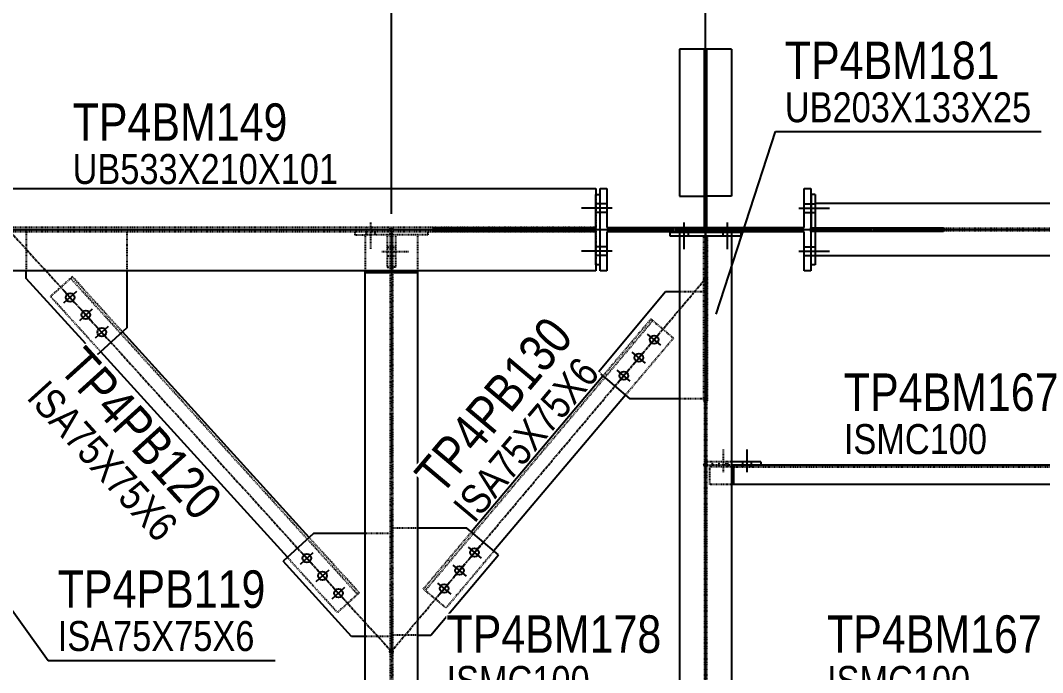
# Model space of a CAD drawing. Header units: millimetres. Extents: x 2102 to 21371, y 12217 to 26594.
# Drawn here: x 15387 to 17990, y 23192 to 24854 of the extents above; entities that cross this region are included whole.
import ezdxf

# ---------------------------------------------------------------- set-up
doc = ezdxf.new("R2010")
doc.units = ezdxf.units.MM
for name, pattern in [('CENTER', [12.7, 7.9375, -1.5875, 1.5875, -1.5875]), ('DXK_LINE_DOT2', [3.9198, 1.9599, -1.9599]), ('DXK_LINE_DOT5', [7.8785, 2.979, -0.9799, 0.9799, -0.9799, 0.9799, -0.9799])]:
    doc.linetypes.add(name, pattern=pattern)
for name, color, linetype in [('1', 7, 'Continuous'), ('2', 7, 'Continuous'), ('4', 7, 'Continuous'), ('6', 7, 'Continuous'), ('8', 7, 'Continuous')]:
    doc.layers.add(name, color=color, linetype=linetype)
doc.styles.add('Arial', font='arial.ttf', dxfattribs={"height": 0.2})
doc.styles.add('Arial Narrow', font='ARIALN.TTF', dxfattribs={"height": 0.2})

# ---------------------------------------------------------------- blocks, each defined once
blk = doc.blocks.new('GridLine-116860372-116903 - 114867')
at = {"layer": '2', "color": 7, "linetype": 'DXK_LINE_DOT5'}
blk.add_line((20200.6, 12454.5), (20200.6, 27661.7), dxfattribs=at)
blk = doc.blocks.new('GridLine-116860372-116908 - 114867')
at = {"layer": '2', "color": 7, "linetype": 'DXK_LINE_DOT5'}
blk.add_line((2535.4, 25070.8), (24512.1, 25070.8), dxfattribs=at)
blk = doc.blocks.new('Part-116860372-114885 - 114867')
at = {"layer": '4', "linetype": 'Continuous'}
blk.add_hatch(color=4, dxfattribs=at).paths.add_polyline_path([(20200.6, 25065.8, -1), (20200.6, 25075.8, -1)])
at = {"layer": '2', "color": 2, "linetype": 'Continuous'}
for p, q in [((19865.1, 24939.6), (19865.1, 25202.1)), ((19865.1, 25202.1), (19886.9, 25202.1)), ((19886.9, 25202.1), (19886.9, 25077.6)), ((20514.3, 25202.1), (20536, 25202.1)), ((20514.3, 25077.6), (20514.3, 25202.1)), ((20536, 25202.1), (20536, 24939.6)), ((19886.9, 25077.6), (20514.3, 25077.6)), ((20514.3, 25064.1), (19886.9, 25064.1)), ((19886.9, 25064.1), (19886.9, 24939.6)), ((20514.3, 24939.6), (20514.3, 25064.1)), ((19886.9, 24939.6), (19865.1, 24939.6)), ((20536, 24939.6), (20514.3, 24939.6))]:
    blk.add_line(p, q, dxfattribs=at)
at = {"layer": '4', "color": 4, "linetype": 'CENTER'}
blk.add_line((20200.6, 25070.8), (20200.6, 25070.8), dxfattribs=at)
at = {"layer": '4', "color": 4, "linetype": 'Continuous'}
blk.add_circle((20200.6, 25070.8), 5, dxfattribs=at)
blk = doc.blocks.new('Bolt-116860372-116052 - 114867')
at = {"layer": '2', "color": 1, "linetype": 'Continuous'}
for p, q in [((19863.9, 25153.3), (19851.4, 25153.3)), ((19863.9, 25153.3), (19851.4, 25153.3)), ((19863.9, 25153.3), (19851.4, 25153.3)), ((19863.9, 25153.3), (19851.4, 25153.3)), ((19863.9, 25153.3), (19851.4, 25153.3)), ((19863.9, 25153.3), (19851.4, 25153.3)), ((19863.9, 25153.3), (19851.4, 25153.3)), ((19863.9, 25153.3), (19851.4, 25153.3)), ((19863.9, 25153.3), (19851.4, 25153.3)), ((19863.9, 25153.3), (19851.4, 25153.3)), ((19863.9, 25153.3), (19851.4, 25153.3)), ((19886.9, 25153.3), (19865.1, 25153.3)), ((19886.9, 25153.3), (19865.1, 25153.3)), ((19886.9, 25153.3), (19865.1, 25153.3)), ((19886.9, 25153.3), (19865.1, 25153.3)), ((19886.9, 25153.3), (19865.1, 25153.3)), ((19886.9, 25153.3), (19865.1, 25153.3)), ((19886.9, 25153.3), (19865.1, 25153.3)), ((19886.9, 25153.3), (19865.1, 25153.3)), ((19886.9, 25153.3), (19865.1, 25153.3)), ((19886.9, 25153.3), (19865.1, 25153.3)), ((19886.9, 25153.3), (19865.1, 25153.3)), ((19903.1, 25139.6), (19805.6, 25139.6)), ((19903.1, 25139.6), (19805.6, 25139.6)), ((19903.1, 25139.6), (19805.6, 25139.6)), ((19903.1, 25139.6), (19805.6, 25139.6)), ((19903.1, 25139.6), (19805.6, 25139.6)), ((19903.1, 25139.6), (19805.6, 25139.6)), ((19903.1, 25139.6), (19805.6, 25139.6)), ((19903.1, 25139.6), (19805.6, 25139.6)), ((19903.1, 25139.6), (19805.6, 25139.6)), ((19903.1, 25139.6), (19805.6, 25139.6)), ((19903.1, 25139.6), (19805.6, 25139.6)), ((19863.9, 25125.8), (19851.4, 25125.8)), ((19863.9, 25125.8), (19851.4, 25125.8)), ((19863.9, 25125.8), (19851.4, 25125.8)), ((19863.9, 25125.8), (19851.4, 25125.8)), ((19863.9, 25125.8), (19851.4, 25125.8)), ((19863.9, 25125.8), (19851.4, 25125.8)), ((19863.9, 25125.8), (19851.4, 25125.8)), ((19863.9, 25125.8), (19851.4, 25125.8)), ((19863.9, 25125.8), (19851.4, 25125.8)), ((19863.9, 25125.8), (19851.4, 25125.8)), ((19863.9, 25125.8), (19851.4, 25125.8)), ((19886.9, 25125.8), (19865.1, 25125.8)), ((19886.9, 25125.8), (19865.1, 25125.8)), ((19886.9, 25125.8), (19865.1, 25125.8)), ((19886.9, 25125.8), (19865.1, 25125.8)), ((19886.9, 25125.8), (19865.1, 25125.8)), ((19886.9, 25125.8), (19865.1, 25125.8)), ((19886.9, 25125.8), (19865.1, 25125.8)), ((19886.9, 25125.8), (19865.1, 25125.8)), ((19886.9, 25125.8), (19865.1, 25125.8)), ((19886.9, 25125.8), (19865.1, 25125.8)), ((19886.9, 25125.8), (19865.1, 25125.8)), ((19903.1, 25002.1), (19805.6, 25002.1)), ((19903.1, 25002.1), (19805.6, 25002.1)), ((19903.1, 25002.1), (19805.6, 25002.1)), ((19903.1, 25002.1), (19805.6, 25002.1)), ((19903.1, 25002.1), (19805.6, 25002.1)), ((19903.1, 25002.1), (19805.6, 25002.1)), ((19903.1, 25002.1), (19805.6, 25002.1)), ((19903.1, 25002.1), (19805.6, 25002.1)), ((19903.1, 25002.1), (19805.6, 25002.1)), ((19903.1, 25002.1), (19805.6, 25002.1)), ((19903.1, 25002.1), (19805.6, 25002.1)), ((19863.9, 25015.8), (19851.4, 25015.8)), ((19863.9, 25015.8), (19851.4, 25015.8)), ((19863.9, 25015.8), (19851.4, 25015.8)), ((19863.9, 25015.8), (19851.4, 25015.8)), ((19863.9, 25015.8), (19851.4, 25015.8)), ((19863.9, 25015.8), (19851.4, 25015.8)), ((19863.9, 25015.8), (19851.4, 25015.8)), ((19863.9, 25015.8), (19851.4, 25015.8)), ((19863.9, 25015.8), (19851.4, 25015.8)), ((19863.9, 25015.8), (19851.4, 25015.8)), ((19863.9, 25015.8), (19851.4, 25015.8)), ((19863.9, 24988.3), (19851.4, 24988.3)), ((19863.9, 24988.3), (19851.4, 24988.3)), ((19863.9, 24988.3), (19851.4, 24988.3)), ((19863.9, 24988.3), (19851.4, 24988.3)), ((19863.9, 24988.3), (19851.4, 24988.3)), ((19863.9, 24988.3), (19851.4, 24988.3)), ((19863.9, 24988.3), (19851.4, 24988.3)), ((19863.9, 24988.3), (19851.4, 24988.3)), ((19863.9, 24988.3), (19851.4, 24988.3)), ((19863.9, 24988.3), (19851.4, 24988.3)), ((19863.9, 24988.3), (19851.4, 24988.3)), ((19886.9, 25015.8), (19865.1, 25015.8)), ((19886.9, 25015.8), (19865.1, 25015.8)), ((19886.9, 25015.8), (19865.1, 25015.8)), ((19886.9, 25015.8), (19865.1, 25015.8)), ((19886.9, 25015.8), (19865.1, 25015.8)), ((19886.9, 25015.8), (19865.1, 25015.8)), ((19886.9, 25015.8), (19865.1, 25015.8)), ((19886.9, 25015.8), (19865.1, 25015.8)), ((19886.9, 25015.8), (19865.1, 25015.8)), ((19886.9, 25015.8), (19865.1, 25015.8)), ((19886.9, 25015.8), (19865.1, 25015.8)), ((19886.9, 24988.3), (19865.1, 24988.3)), ((19886.9, 24988.3), (19865.1, 24988.3)), ((19886.9, 24988.3), (19865.1, 24988.3)), ((19886.9, 24988.3), (19865.1, 24988.3)), ((19886.9, 24988.3), (19865.1, 24988.3)), ((19886.9, 24988.3), (19865.1, 24988.3)), ((19886.9, 24988.3), (19865.1, 24988.3)), ((19886.9, 24988.3), (19865.1, 24988.3)), ((19886.9, 24988.3), (19865.1, 24988.3)), ((19886.9, 24988.3), (19865.1, 24988.3)), ((19886.9, 24988.3), (19865.1, 24988.3))]:
    blk.add_line(p, q, dxfattribs=at)
blk = doc.blocks.new('Part-116860372-114888 - 114867')
at = {"layer": '4', "linetype": 'Continuous'}
blk.add_hatch(color=4, dxfattribs=at).paths.add_polyline_path([(20200.6, 25065.8, -1), (20200.6, 25075.8, -1)])
at = {"layer": '1', "color": 6, "linetype": 'DXK_LINE_DOT2'}
for p, q in [((19851.4, 25183.3), (19851.4, 24958.3)), ((19851.4, 25077.6), (9958.1, 25077.6)), ((19851.4, 25064.1), (9958.1, 25064.1))]:
    blk.add_line(p, q, dxfattribs=at)
at = {"layer": '2', "color": 2, "linetype": 'Continuous'}
for p, q in [((12813.1, 25202.1), (19851.4, 25202.1)), ((19851.4, 25202.1), (19851.4, 25183.3)), ((19851.4, 24958.3), (19851.4, 24939.6)), ((19851.4, 24939.6), (12813.1, 24939.6))]:
    blk.add_line(p, q, dxfattribs=at)
at = {"layer": '4', "color": 4, "linetype": 'CENTER'}
blk.add_line((9575.6, 25070.8), (20200.6, 25070.8), dxfattribs=at)
at = {"layer": '4', "color": 4, "linetype": 'Continuous'}
blk.add_circle((20200.6, 25070.8), 5, dxfattribs=at)
blk = doc.blocks.new('Part-116860372-114889 - 114867')
at = {"layer": '4', "linetype": 'Continuous'}
blk.add_hatch(color=4, dxfattribs=at).paths.add_polyline_path([(20200.6, 25065.8, -1), (20200.6, 25075.8, -1)])
at = {"layer": '1', "color": 6, "linetype": 'DXK_LINE_DOT2'}
for p, q in [((20549.8, 25077.1), (20549.8, 25064.6)), ((23601.4, 25074.4), (20549.8, 25074.4)), ((23601.4, 25067.3), (20549.8, 25067.3))]:
    blk.add_line(p, q, dxfattribs=at)
at = {"layer": '2', "color": 2, "linetype": 'Continuous'}
for p, q in [((20549.8, 25154.1), (20549.8, 25077.1)), ((23601.4, 25154.1), (20549.8, 25154.1)), ((20549.8, 25064.6), (20549.8, 24987.6)), ((23601.4, 24987.6), (20549.8, 24987.6))]:
    blk.add_line(p, q, dxfattribs=at)
at = {"layer": '4', "color": 4, "linetype": 'CENTER'}
blk.add_line((20200.6, 25070.8), (23950.6, 25070.8), dxfattribs=at)
at = {"layer": '4', "color": 4, "linetype": 'Continuous'}
blk.add_circle((20200.6, 25070.8), 5, dxfattribs=at)
blk = doc.blocks.new('Part-116860372-114974 - 114867')
at = {"layer": '4', "linetype": 'Continuous'}
for points in [[(19200.6, 25065.8, -1), (19200.6, 25075.8, -1)], [(19200.6, 21315.8, -1), (19200.6, 21325.8, -1)]]:
    blk.add_hatch(color=4, dxfattribs=at).paths.add_polyline_path(points)
at = {"layer": '1', "color": 6, "linetype": 'DXK_LINE_DOT2'}
for p, q in [((19283.8, 25054.1), (19117.3, 25054.1)), ((19117.3, 25054.1), (19117.3, 24939.6)), ((19197, 25054.1), (19197, 24939.6)), ((19204.1, 25054.1), (19204.1, 23580.8)), ((19283.8, 25054.1), (19283.8, 24939.6)), ((19197, 24933.3), (19197, 21410.3)), ((19204.1, 21410.3), (19204.1, 23580.8)), ((19197, 21404.1), (19197, 21334.4)), ((19204.1, 21334.4), (19204.1, 21404.1)), ((19197, 21334.4), (19204.1, 21334.4))]:
    blk.add_line(p, q, dxfattribs=at)
at = {"layer": '2', "color": 2, "linetype": 'Continuous'}
for p, q in [((19117.3, 21410.3), (19117.3, 24939.6)), ((19283.8, 24933.3), (19117.3, 24933.3)), ((19197, 24939.6), (19197, 24933.3)), ((19204.1, 24939.6), (19204.1, 24933.3)), ((19283.8, 24939.6), (19283.8, 21410.3)), ((19283.8, 21410.3), (19117.3, 21410.3)), ((19197, 21410.3), (19197, 21404.1)), ((19204.1, 21404.1), (19204.1, 21410.3))]:
    blk.add_line(p, q, dxfattribs=at)
at = {"layer": '4', "color": 4, "linetype": 'CENTER'}
blk.add_line((19200.6, 25070.8), (19200.6, 21320.8), dxfattribs=at)
at = {"layer": '4', "color": 4, "linetype": 'Continuous'}
for centre in [(19200.6, 25070.8), (19200.6, 21320.8)]:
    blk.add_circle(centre, 5, dxfattribs=at)
blk = doc.blocks.new('Part-116860372-114975 - 114867')
at = {"layer": '4', "linetype": 'Continuous'}
for points in [[(20200.6, 25065.8, -1), (20200.6, 25075.8, -1)], [(20200.6, 21315.8, -1), (20200.6, 21325.8, -1)]]:
    blk.add_hatch(color=4, dxfattribs=at).paths.add_polyline_path(points)
at = {"layer": '1', "color": 6, "linetype": 'DXK_LINE_DOT2'}
for p, q in [((20197, 25050.3), (20197, 21670)), ((20204.1, 25050.3), (20204.1, 21670))]:
    blk.add_line(p, q, dxfattribs=at)
at = {"layer": '2', "color": 2, "linetype": 'Continuous'}
for p, q in [((20283.8, 25050.3), (20117.3, 25050.3)), ((20117.3, 25050.3), (20117.3, 21670)), ((20283.8, 25050.3), (20283.8, 21670)), ((20283.8, 21670), (20117.3, 21670))]:
    blk.add_line(p, q, dxfattribs=at)
at = {"layer": '4', "color": 4, "linetype": 'CENTER'}
blk.add_line((20200.6, 25070.8), (20200.6, 21320.8), dxfattribs=at)
at = {"layer": '4', "color": 4, "linetype": 'Continuous'}
for centre in [(20200.6, 25070.8), (20200.6, 21320.8)]:
    blk.add_circle(centre, 5, dxfattribs=at)
blk = doc.blocks.new('Part-116860372-115452 - 114867')
at = {"layer": '1', "color": 6, "linetype": 'DXK_LINE_DOT2'}
for p, q in [((19204.1, 25054.1), (19204.1, 25064.1)), ((19214.1, 25054.1), (19214.1, 24951.6)), ((19316.6, 25054.1), (19283.8, 25054.1)), ((19316.6, 25064.1), (19316.6, 25054.1)), ((19214.1, 24951.6), (19204.1, 24951.6))]:
    blk.add_line(p, q, dxfattribs=at)
blk = doc.blocks.new('Part-116860372-115865 - 114867')
at = {"layer": '1', "color": 6, "linetype": 'DXK_LINE_DOT2'}
blk.add_line((20283.8, 25050.3), (20117.3, 25050.3), dxfattribs=at)
at = {"layer": '2', "color": 2, "linetype": 'Continuous'}
for p, q in [((20088.1, 25050.3), (20088.1, 25062.8)), ((20088.1, 25062.8), (20313.1, 25062.8)), ((20313.1, 25062.8), (20313.1, 25050.3)), ((20117.3, 25050.3), (20088.1, 25050.3)), ((20313.1, 25050.3), (20283.8, 25050.3))]:
    blk.add_line(p, q, dxfattribs=at)
blk = doc.blocks.new('Bolt-116860372-115454 - 114867')
at = {"layer": '1', "color": 1, "linetype": 'DXK_LINE_DOT2'}
for p, q in [((19170.8, 25001.6), (19255.8, 25001.6)), ((19187, 25015.3), (19197, 25015.3)), ((19197, 25015.3), (19204.1, 25015.3)), ((19204.1, 25015.3), (19214.1, 25015.3)), ((19187, 24987.8), (19197, 24987.8)), ((19197, 24987.8), (19204.1, 24987.8)), ((19204.1, 24987.8), (19214.1, 24987.8))]:
    blk.add_line(p, q, dxfattribs=at)
blk = doc.blocks.new('Part-116860372-115086 - 114867')
at = {"layer": '4', "linetype": 'Continuous'}
for points in [[(20200.6, 24909.6, -1), (20200.6, 24919.6, -1)], [(19200.6, 23722.1, -1), (19200.6, 23732.1, -1)]]:
    blk.add_hatch(color=4, dxfattribs=at).paths.add_polyline_path(points)
at = {"layer": '1', "color": 6, "linetype": 'DXK_LINE_DOT2'}
for p, q in [((20032.6, 24781.1), (19308.3, 23921)), ((20026.9, 24785.9), (19873.9, 24604.3)), ((20026.9, 24785.9), (20098.6, 24725.5)), ((20098.6, 24725.5), (19945.6, 24543.9)), ((19302.6, 23925.8), (19455.6, 24107.5)), ((19527.3, 24047.1), (19374.3, 23865.4)), ((19374.3, 23865.4), (19302.6, 23925.8))]:
    blk.add_line(p, q, dxfattribs=at)
at = {"layer": '2', "color": 2, "linetype": 'Continuous'}
for p, q in [((19873.9, 24604.3), (19455.6, 24107.5)), ((19945.6, 24543.9), (19527.3, 24047.1))]:
    blk.add_line(p, q, dxfattribs=at)
at = {"layer": '4', "color": 4, "linetype": 'CENTER'}
blk.add_line((19200.6, 23727.1), (20200.6, 24914.6), dxfattribs=at)
at = {"layer": '4', "color": 4, "linetype": 'Continuous'}
for centre in [(20200.6, 24914.6), (19200.6, 23727.1)]:
    blk.add_circle(centre, 5, dxfattribs=at)
blk = doc.blocks.new('Part-116860372-115088 - 114867')
at = {"layer": '4', "linetype": 'Continuous'}
for points in [[(17981.8, 25065.8, -1), (17981.8, 25075.8, -1)], [(19200.6, 23722.1, -1), (19200.6, 23732.1, -1)]]:
    blk.add_hatch(color=4, dxfattribs=at).paths.add_polyline_path(points)
at = {"layer": '1', "color": 6, "linetype": 'DXK_LINE_DOT2'}
for p, q in [((18185.4, 24920.8), (18115.9, 24857.9)), ((19093, 23908.9), (18179.8, 24915.8)), ((18344.9, 24744.9), (18185.4, 24920.8)), ((18275.5, 24681.9), (18115.9, 24857.9)), ((19098.6, 23914), (18939, 24089.9)), ((19029.1, 23851), (18869.6, 24026.9)), ((19098.6, 23914), (19029.1, 23851))]:
    blk.add_line(p, q, dxfattribs=at)
at = {"layer": '2', "color": 2, "linetype": 'Continuous'}
for p, q in [((18939, 24089.9), (18344.9, 24744.9)), ((18869.6, 24026.9), (18275.5, 24681.9))]:
    blk.add_line(p, q, dxfattribs=at)
at = {"layer": '4', "color": 4, "linetype": 'CENTER'}
blk.add_line((17981.8, 25070.8), (19200.6, 23727.1), dxfattribs=at)
at = {"layer": '4', "color": 4, "linetype": 'Continuous'}
for centre in [(17981.8, 25070.8), (19200.6, 23727.1)]:
    blk.add_circle(centre, 5, dxfattribs=at)
blk = doc.blocks.new('Bolt-116860372-116058 - 114867')
at = {"layer": '2', "color": 1, "linetype": 'Continuous'}
for p, q in [((20514.3, 25153.3), (20536, 25153.3)), ((20514.3, 25153.3), (20536, 25153.3)), ((20537.3, 25153.3), (20549.8, 25153.3)), ((20537.3, 25153.3), (20549.8, 25153.3)), ((20498, 25139.6), (20595.5, 25139.6)), ((20498, 25139.6), (20595.5, 25139.6)), ((20514.3, 25125.8), (20536, 25125.8)), ((20514.3, 25125.8), (20536, 25125.8)), ((20537.3, 25125.8), (20549.8, 25125.8)), ((20537.3, 25125.8), (20549.8, 25125.8)), ((20498, 25002.1), (20595.5, 25002.1)), ((20498, 25002.1), (20595.5, 25002.1)), ((20514.3, 25015.8), (20536, 25015.8)), ((20514.3, 25015.8), (20536, 25015.8)), ((20514.3, 24988.3), (20536, 24988.3)), ((20514.3, 24988.3), (20536, 24988.3)), ((20537.3, 25015.8), (20549.8, 25015.8)), ((20537.3, 25015.8), (20549.8, 25015.8)), ((20537.3, 24988.3), (20549.8, 24988.3)), ((20537.3, 24988.3), (20549.8, 24988.3))]:
    blk.add_line(p, q, dxfattribs=at)
blk = doc.blocks.new('Bolt-116860372-115460 - 114867')
at = {"layer": '1', "color": 1, "linetype": 'DXK_LINE_DOT2'}
for p, q in [((19134.5, 25093.8), (19134.5, 25008.8)), ((19120.8, 25077.6), (19120.8, 25064.1)), ((19120.8, 25064.1), (19120.8, 25054.1)), ((19148.3, 25077.6), (19148.3, 25064.1)), ((19148.3, 25064.1), (19148.3, 25054.1))]:
    blk.add_line(p, q, dxfattribs=at)
blk = doc.blocks.new('Part-116860372-116051 - 114867')
at = {"layer": '2', "color": 2, "linetype": 'Continuous'}
for p, q in [((19851.4, 24958.3), (19851.4, 25183.3)), ((19851.4, 25183.3), (19863.9, 25183.3)), ((19863.9, 25183.3), (19863.9, 24958.3)), ((19863.9, 24958.3), (19851.4, 24958.3))]:
    blk.add_line(p, q, dxfattribs=at)
blk = doc.blocks.new('Part-116860372-115453 - 114867')
at = {"layer": '1', "color": 6, "linetype": 'DXK_LINE_DOT2'}
for p, q in [((19084.5, 25064.1), (19084.5, 25054.1)), ((19084.5, 25054.1), (19117.3, 25054.1)), ((19187, 25054.1), (19187, 24951.6)), ((19197, 25054.1), (19197, 25064.1)), ((19187, 24951.6), (19197, 24951.6))]:
    blk.add_line(p, q, dxfattribs=at)
blk = doc.blocks.new('Part-116860372-149992 - 114867')
at = {"layer": '1', "color": 6, "linetype": 'DXK_LINE_DOT2'}
for p, q in [((20283.8, 24330.8), (20204.1, 24330.8)), ((20222.9, 24320.8), (20222.9, 24330.8)), ((20266.6, 24320.8), (20266.6, 24330.8))]:
    blk.add_line(p, q, dxfattribs=at)
at = {"layer": '2', "color": 2, "linetype": 'Continuous'}
for p, q in [((20376.6, 24330.8), (20283.8, 24330.8)), ((20290.1, 24320.8), (20283.8, 24320.8)), ((20376.6, 24330.8), (20376.6, 24320.8))]:
    blk.add_line(p, q, dxfattribs=at)
blk = doc.blocks.new('Bolt-116860372-115866 - 114867')
at = {"layer": '2', "color": 1, "linetype": 'Continuous'}
for p, q in [((20131.8, 25093.8), (20131.8, 25008.8)), ((20131.8, 25093.8), (20131.8, 25008.8)), ((20131.8, 25093.8), (20131.8, 25008.8)), ((20131.8, 25093.8), (20131.8, 25008.8)), ((20131.8, 25093.8), (20131.8, 25008.8)), ((20131.8, 25093.8), (20131.8, 25008.8)), ((20269.3, 25093.8), (20269.3, 25008.8)), ((20269.3, 25093.8), (20269.3, 25008.8)), ((20269.3, 25093.8), (20269.3, 25008.8)), ((20269.3, 25093.8), (20269.3, 25008.8)), ((20269.3, 25093.8), (20269.3, 25008.8)), ((20269.3, 25093.8), (20269.3, 25008.8)), ((20118.1, 25077.6), (20118.1, 25064.1)), ((20118.1, 25077.6), (20118.1, 25064.1)), ((20118.1, 25077.6), (20118.1, 25064.1)), ((20118.1, 25077.6), (20118.1, 25064.1)), ((20118.1, 25077.6), (20118.1, 25064.1)), ((20118.1, 25077.6), (20118.1, 25064.1)), ((20118.1, 25062.8), (20118.1, 25050.3)), ((20118.1, 25062.8), (20118.1, 25050.3)), ((20118.1, 25062.8), (20118.1, 25050.3)), ((20118.1, 25062.8), (20118.1, 25050.3)), ((20118.1, 25062.8), (20118.1, 25050.3)), ((20118.1, 25062.8), (20118.1, 25050.3)), ((20145.6, 25077.6), (20145.6, 25064.1)), ((20145.6, 25077.6), (20145.6, 25064.1)), ((20145.6, 25077.6), (20145.6, 25064.1)), ((20145.6, 25077.6), (20145.6, 25064.1)), ((20145.6, 25077.6), (20145.6, 25064.1)), ((20145.6, 25077.6), (20145.6, 25064.1)), ((20145.6, 25062.8), (20145.6, 25050.3)), ((20145.6, 25062.8), (20145.6, 25050.3)), ((20145.6, 25062.8), (20145.6, 25050.3)), ((20145.6, 25062.8), (20145.6, 25050.3)), ((20145.6, 25062.8), (20145.6, 25050.3)), ((20145.6, 25062.8), (20145.6, 25050.3)), ((20255.6, 25077.6), (20255.6, 25064.1)), ((20255.6, 25077.6), (20255.6, 25064.1)), ((20255.6, 25077.6), (20255.6, 25064.1)), ((20255.6, 25077.6), (20255.6, 25064.1)), ((20255.6, 25077.6), (20255.6, 25064.1)), ((20255.6, 25077.6), (20255.6, 25064.1)), ((20255.6, 25062.8), (20255.6, 25050.3)), ((20255.6, 25062.8), (20255.6, 25050.3)), ((20255.6, 25062.8), (20255.6, 25050.3)), ((20255.6, 25062.8), (20255.6, 25050.3)), ((20255.6, 25062.8), (20255.6, 25050.3)), ((20255.6, 25062.8), (20255.6, 25050.3)), ((20283.1, 25077.6), (20283.1, 25064.1)), ((20283.1, 25077.6), (20283.1, 25064.1)), ((20283.1, 25077.6), (20283.1, 25064.1)), ((20283.1, 25077.6), (20283.1, 25064.1)), ((20283.1, 25077.6), (20283.1, 25064.1)), ((20283.1, 25077.6), (20283.1, 25064.1)), ((20283.1, 25062.8), (20283.1, 25050.3)), ((20283.1, 25062.8), (20283.1, 25050.3)), ((20283.1, 25062.8), (20283.1, 25050.3)), ((20283.1, 25062.8), (20283.1, 25050.3)), ((20283.1, 25062.8), (20283.1, 25050.3)), ((20283.1, 25062.8), (20283.1, 25050.3))]:
    blk.add_line(p, q, dxfattribs=at)
blk = doc.blocks.new('Part-116860372-115892 - 114867')
at = {"layer": '1', "color": 6, "linetype": 'DXK_LINE_DOT2'}
for p, q in [((20194.3, 25050.3), (20194.3, 24525.5)), ((20194.3, 25031.6), (20206.8, 25031.6)), ((20206.8, 24525.5), (20206.8, 25050.3)), ((20206.8, 24720.7), (20194.3, 24720.7)), ((20194.3, 24525.5), (20206.8, 24525.5))]:
    blk.add_line(p, q, dxfattribs=at)
blk = doc.blocks.new('Part-116860372-116057 - 114867')
at = {"layer": '1', "color": 6, "linetype": 'DXK_LINE_DOT2'}
for p, q in [((20549.8, 25154.1), (20549.8, 25077.1)), ((20537.3, 25077.1), (20537.3, 25064.6)), ((20549.8, 25064.6), (20549.8, 24987.6))]:
    blk.add_line(p, q, dxfattribs=at)
at = {"layer": '2', "color": 2, "linetype": 'Continuous'}
for p, q in [((20537.3, 25183.3), (20537.3, 25077.1)), ((20549.8, 25183.3), (20537.3, 25183.3)), ((20549.8, 25183.3), (20549.8, 25154.1)), ((20537.3, 24958.3), (20537.3, 25064.6)), ((20549.8, 24958.3), (20537.3, 24958.3)), ((20549.8, 24987.6), (20549.8, 24958.3))]:
    blk.add_line(p, q, dxfattribs=at)
blk = doc.blocks.new('Part-116860372-116096 - 114867')
at = {"layer": '1', "color": 6, "linetype": 'DXK_LINE_DOT2'}
for p, q in [((18038.2, 25064.1), (18038.2, 24939.6)), ((18358.8, 25064.1), (18358.8, 24939.6))]:
    blk.add_line(p, q, dxfattribs=at)
at = {"layer": '2', "color": 2, "linetype": 'Continuous'}
for p, q in [((18038.2, 24915.6), (18038.2, 24939.6)), ((18358.8, 24939.6), (18358.8, 24757.5)), ((18261.6, 24669.3), (18038.2, 24915.6)), ((18358.8, 24757.5), (18261.6, 24669.3))]:
    blk.add_line(p, q, dxfattribs=at)
blk = doc.blocks.new('Bolt-116860372-116097 - 114867')
at = {"layer": '2', "color": 1, "linetype": 'Continuous'}
for p, q in [((18198.1, 24873.3), (18157.4, 24836.4)), ((18196.2, 24834.5), (18159.3, 24875.2)), ((18248.5, 24817.8), (18207.7, 24780.8)), ((18246.6, 24778.9), (18209.6, 24819.7)), ((18298.9, 24762.2), (18258.1, 24725.3)), ((18297, 24723.4), (18260, 24764.1))]:
    blk.add_line(p, q, dxfattribs=at)
for centre in [(18177.7, 24854.8), (18228.1, 24799.3), (18278.5, 24743.7)]:
    blk.add_circle(centre, 13.8, dxfattribs=at)
blk = doc.blocks.new('Part-116860372-116112 - 114867')
at = {"layer": '1', "color": 6, "linetype": 'DXK_LINE_DOT2'}
for p, q in [((20536, 25064.6), (20536, 25077.1)), ((20536, 25077.1), (20956.8, 25077.1)), ((20956.8, 25064.6), (20536, 25064.6)), ((20636.7, 25077.1), (20636.7, 25064.6)), ((20761.6, 25064.6), (20761.6, 25077.1)), ((20956.8, 25077.1), (20956.8, 25064.6))]:
    blk.add_line(p, q, dxfattribs=at)
blk = doc.blocks.new('Part-116860372-116225 - 114867')
at = {"layer": '1', "color": 6, "linetype": 'DXK_LINE_DOT2'}
for p, q in [((20197, 24872.5), (20117.3, 24872.5)), ((20197, 24531.8), (20117.3, 24531.8))]:
    blk.add_line(p, q, dxfattribs=at)
at = {"layer": '2', "color": 2, "linetype": 'Continuous'}
for p, q in [((20073.2, 24872.5), (19859.5, 24616.3)), ((20117.3, 24872.5), (20073.2, 24872.5)), ((19859.5, 24616.3), (19959.9, 24531.8)), ((20117.3, 24531.8), (19959.9, 24531.8))]:
    blk.add_line(p, q, dxfattribs=at)
blk = doc.blocks.new('Part-116860372-116173 - 114867')
at = {"layer": '1', "color": 6, "linetype": 'DXK_LINE_DOT2'}
blk.add_line((19826.4, 25064.6), (19826.4, 25077.1), dxfattribs=at)
at = {"layer": '2', "color": 2, "linetype": 'Continuous'}
for p, q in [((19334, 25077.1), (19851.4, 25077.1)), ((19334, 25077.1), (19334, 25064.6)), ((19851.4, 25064.6), (19334, 25064.6)), ((19559.6, 25064.6), (19559.6, 25077.1))]:
    blk.add_line(p, q, dxfattribs=at)
blk = doc.blocks.new('Part-116860372-116177 - 114867')
at = {"layer": '1', "color": 6, "linetype": 'DXK_LINE_DOT2'}
blk.add_line((20637.5, 25064.6), (20637.5, 25077.1), dxfattribs=at)
at = {"layer": '2', "color": 2, "linetype": 'Continuous'}
for p, q in [((20536, 25077.1), (20788.8, 25077.1)), ((20536, 25064.6), (20536, 25077.1)), ((20788.8, 25064.6), (20536, 25064.6)), ((20788.8, 25077.1), (20958.4, 25077.1)), ((20788.8, 25077.1), (20788.8, 25064.6)), ((20958.4, 25064.6), (20788.8, 25064.6)), ((20958.4, 25077.1), (20958.4, 25064.6))]:
    blk.add_line(p, q, dxfattribs=at)
blk = doc.blocks.new('Part-116860372-116219 - 114867')
at = {"layer": '1', "color": 6, "linetype": 'DXK_LINE_DOT2'}
for p, q in [((19197, 24102.5), (19117.3, 24102.5)), ((19197, 23774.5), (19117.3, 23774.5))]:
    blk.add_line(p, q, dxfattribs=at)
at = {"layer": '2', "color": 2, "linetype": 'Continuous'}
for p, q in [((18952.9, 24102.5), (18855.7, 24014.3)), ((19117.3, 24102.5), (18952.9, 24102.5)), ((19073.2, 23774.5), (18855.7, 24014.3)), ((19117.3, 23774.5), (19073.2, 23774.5))]:
    blk.add_line(p, q, dxfattribs=at)
blk = doc.blocks.new('Bolt-116860372-116220 - 114867')
at = {"layer": '2', "color": 1, "linetype": 'Continuous'}
for p, q in [((18911, 24005.4), (18951.7, 24042.4)), ((18912.9, 24044.3), (18949.8, 24003.5)), ((18961.4, 23949.9), (19002.1, 23986.8)), ((18963.3, 23988.7), (19000.2, 23948)), ((19011.8, 23894.3), (19052.5, 23931.3)), ((19013.7, 23933.2), (19050.6, 23892.4))]:
    blk.add_line(p, q, dxfattribs=at)
for centre in [(18931.4, 24023.9), (18981.8, 23968.3), (19032.1, 23912.8)]:
    blk.add_circle(centre, 13.8, dxfattribs=at)
blk = doc.blocks.new('Part-116860372-116222 - 114867')
at = {"layer": '1', "color": 6, "linetype": 'DXK_LINE_DOT2'}
for p, q in [((19283.8, 24119.6), (19204.1, 24119.6)), ((19283.8, 23778.9), (19204.1, 23778.9))]:
    blk.add_line(p, q, dxfattribs=at)
at = {"layer": '2', "color": 2, "linetype": 'Continuous'}
for p, q in [((19441.2, 24119.6), (19283.8, 24119.6)), ((19541.6, 24035), (19441.2, 24119.6)), ((19325.9, 23778.9), (19541.6, 24035)), ((19283.8, 23778.9), (19325.9, 23778.9))]:
    blk.add_line(p, q, dxfattribs=at)
blk = doc.blocks.new('Bolt-116860372-116223 - 114867')
at = {"layer": '2', "color": 1, "linetype": 'Continuous'}
for p, q in [((19444.6, 24059.5), (19486.7, 24024.1)), ((19483.3, 24062.9), (19447.9, 24020.8)), ((19396.3, 24002.2), (19438.3, 23966.7)), ((19435, 24005.5), (19399.6, 23963.4)), ((19386.7, 23948.1), (19351.3, 23906.1)), ((19348, 23944.8), (19390, 23909.4))]:
    blk.add_line(p, q, dxfattribs=at)
for centre in [(19465.6, 24041.8), (19417.3, 23984.5), (19369, 23927.1)]:
    blk.add_circle(centre, 13.7, dxfattribs=at)
blk = doc.blocks.new('Bolt-116860372-116226 - 114867')
at = {"layer": '2', "color": 1, "linetype": 'Continuous'}
for p, q in [((20058, 24702.5), (20015.9, 24738)), ((20019.2, 24699.2), (20054.6, 24741.3)), ((20009.7, 24645.2), (19967.6, 24680.6)), ((19970.9, 24641.9), (20006.3, 24683.9)), ((19961.3, 24587.8), (19919.3, 24623.2)), ((19922.6, 24584.5), (19958, 24626.6))]:
    blk.add_line(p, q, dxfattribs=at)
for centre in [(20036.9, 24720.3), (19988.6, 24662.9), (19940.3, 24605.5)]:
    blk.add_circle(centre, 13.7, dxfattribs=at)
blk = doc.blocks.new('Part-116860372-154283 - 114867')
at = {"layer": '1', "color": 6, "linetype": 'DXK_LINE_DOT2'}
for p, q in [((20197, 25645.8), (20197, 25583.3)), ((20204.1, 25077.6), (20204.1, 25177.6)), ((20197, 25077.6), (20197, 25077.6)), ((20204.1, 25077.6), (20197, 25077.6)), ((20197, 25077.6), (20197, 25077.6)), ((20197, 25077.6), (20204.1, 25077.6)), ((20204.1, 25077.6), (20204.1, 25077.6))]:
    blk.add_line(p, q, dxfattribs=at)
at = {"layer": '2', "color": 2, "linetype": 'Continuous'}
for p, q in [((20283.8, 25645.8), (20117.3, 25645.8)), ((20117.3, 25645.8), (20117.3, 25177.6)), ((20197, 25077.6), (20197, 25645.8)), ((20204.1, 25645.8), (20204.1, 25077.6)), ((20283.8, 25645.8), (20283.8, 25177.6)), ((20197, 25583.3), (20204.1, 25583.3)), ((20117.3, 25177.6), (20197, 25177.6)), ((20283.8, 25177.6), (20204.1, 25177.6))]:
    blk.add_line(p, q, dxfattribs=at)
blk = doc.blocks.new('Part-116860372-149991 - 114867')
at = {"layer": '4', "linetype": 'Continuous'}
for points in [[(20200.6, 24315.8, -1), (20200.6, 24325.8, -1)], [(21450.6, 24315.8, -1), (21450.6, 24325.8, -1)]]:
    blk.add_hatch(color=4, dxfattribs=at).paths.add_polyline_path(points)
at = {"layer": '1', "color": 6, "linetype": 'DXK_LINE_DOT2'}
for p, q in [((20290.1, 24320.8), (20214.1, 24320.8)), ((20214.1, 24258.3), (20214.1, 24320.8)), ((20283.8, 24314.6), (20214.1, 24314.6)), ((20290.1, 24314.6), (21361.1, 24314.6)), ((21437, 24320.8), (21361.1, 24320.8)), ((21437, 24314.6), (21367.3, 24314.6)), ((21437, 24258.3), (21437, 24320.8)), ((20283.8, 24258.3), (20214.1, 24258.3)), ((21437, 24258.3), (21367.3, 24258.3))]:
    blk.add_line(p, q, dxfattribs=at)
at = {"layer": '2', "color": 2, "linetype": 'Continuous'}
for p, q in [((20283.8, 24314.6), (20290.1, 24314.6)), ((21361.1, 24320.8), (20290.1, 24320.8)), ((20290.1, 24320.8), (20290.1, 24258.3)), ((21361.1, 24320.8), (21361.1, 24258.3)), ((21367.3, 24314.6), (21361.1, 24314.6)), ((21367.3, 24258.3), (20283.8, 24258.3))]:
    blk.add_line(p, q, dxfattribs=at)
at = {"layer": '4', "color": 4, "linetype": 'CENTER'}
for p, q in [((20200.6, 24320.8), (20214.1, 24320.8)), ((20290.1, 24320.8), (21361.1, 24320.8)), ((21437, 24320.8), (21450.6, 24320.8))]:
    blk.add_line(p, q, dxfattribs=at)
at = {"layer": '4', "color": 4, "linetype": 'Continuous'}
for centre in [(20200.6, 24320.8), (21450.6, 24320.8)]:
    blk.add_circle(centre, 5, dxfattribs=at)
blk = doc.blocks.new('Bolt-116860372-149994 - 114867')
at = {"layer": '1', "color": 1, "linetype": 'DXK_LINE_DOT2'}
for p, q in [((20257.9, 24298.3), (20257.9, 24370.8)), ((20244.1, 24320.8), (20244.1, 24330.8)), ((20244.1, 24314.6), (20244.1, 24320.8)), ((20271.6, 24320.8), (20271.6, 24330.8)), ((20271.6, 24314.6), (20271.6, 24320.8))]:
    blk.add_line(p, q, dxfattribs=at)
at = {"layer": '2', "color": 1, "linetype": 'Continuous'}
for p, q in [((20332.9, 24298.3), (20332.9, 24370.8)), ((20319.1, 24320.8), (20319.1, 24330.8)), ((20319.1, 24314.6), (20319.1, 24320.8)), ((20346.6, 24320.8), (20346.6, 24330.8)), ((20346.6, 24314.6), (20346.6, 24320.8))]:
    blk.add_line(p, q, dxfattribs=at)
blk = doc.blocks.new('StraightDimension-116860372-121914 - 114867')
at = {"layer": '6', "color": 3, "linetype": 'Continuous'}
for p, q in [((19200.6, 25120.8), (19200.6, 26240.9)), ((20200.6, 25120.8), (20200.6, 26240.9)), ((19230.6, 26150.9), (19170.6, 26090.9)), ((20170.6, 26090.9), (20230.6, 26150.9)), ((19200.6, 26120.9), (20200.6, 26120.9))]:
    blk.add_line(p, q, dxfattribs=at)
at = {"color": 0}
blk.add_wipeout([(19897.3, 26135.9), (19897.3, 26345.9), (19503.8, 26345.9), (19503.8, 26135.9)], dxfattribs=at).dxf.layer = '6'
at = {"layer": '6', "color": 7, "style": 'Arial'}
blk.add_text('800', height=143.26, dxfattribs=at).set_placement((19533.8, 26165.9))
blk = doc.blocks.new('StraightDimension-116860372-119749 - 114867')
at = {"layer": '6', "color": 3, "linetype": 'Continuous'}
blk.add_line((20200.6, 25120.8), (20200.6, 27337), dxfattribs=at)
blk = doc.blocks.new('StraightDimension-116860372-119750 - 114867')
at = {"layer": '6', "color": 3, "linetype": 'Continuous'}
blk.add_line((20200.6, 25120.8), (20200.6, 27337), dxfattribs=at)
blk = doc.blocks.new('StraightDimension-116860372-120170 - 114867')
at = {"layer": '6', "color": 3, "linetype": 'Continuous'}
blk.add_line((20200.6, 25120.8), (20200.6, 26716.1), dxfattribs=at)
blk = doc.blocks.new('StraightDimension-116860372-121913 - 114867')
at = {"layer": '6', "color": 3, "linetype": 'Continuous'}
for p, q in [((20200.6, 25120.8), (20200.6, 26240.9)), ((21450.6, 25120.8), (21450.6, 26240.9)), ((20230.6, 26150.9), (20170.6, 26090.9)), ((21420.6, 26090.9), (21480.6, 26150.9)), ((20200.6, 26120.9), (21450.6, 26120.9))]:
    blk.add_line(p, q, dxfattribs=at)
at = {"color": 0}
blk.add_wipeout([(21077.9, 26135.9), (21077.9, 26345.9), (20573.2, 26345.9), (20573.2, 26135.9)], dxfattribs=at).dxf.layer = '6'
at = {"layer": '6', "color": 7, "style": 'Arial'}
blk.add_text('1000', height=143.26, dxfattribs=at).set_placement((20603.2, 26165.9))
blk = doc.blocks.new('StraightDimension-116860372-121915 - 114867')
at = {"layer": '6', "color": 3, "linetype": 'Continuous'}
for p, q in [((17825.6, 25120.8), (17825.6, 26240.9)), ((19200.6, 25120.8), (19200.6, 26240.9)), ((17855.6, 26150.9), (17795.6, 26090.9)), ((19170.6, 26090.9), (19230.6, 26150.9)), ((17825.6, 26120.9), (19200.6, 26120.9))]:
    blk.add_line(p, q, dxfattribs=at)
at = {"color": 0}
blk.add_wipeout([(18765.4, 26135.9), (18765.4, 26345.9), (18260.7, 26345.9), (18260.7, 26135.9)], dxfattribs=at).dxf.layer = '6'
at = {"layer": '6', "color": 7, "style": 'Arial'}
blk.add_text('1100', height=143.26, dxfattribs=at).set_placement((18290.7, 26165.9))
blk = doc.blocks.new('Mark-116860372-129531 - 114867')
at = {"color": 0}
for points in [[(21272.5, 23722.6), (21272.5, 23847.6), (20587.4, 23847.6), (20587.4, 23722.6)], [(21044.1, 23585.1), (21044.1, 23685.1), (20587.4, 23685.1), (20587.4, 23585.1)]]:
    blk.add_wipeout(points, dxfattribs=at).dxf.layer = '8'
for points in [[(21272.5, 23722.6), (21272.5, 23847.6), (20587.4, 23847.6), (20587.4, 23722.6)], [(21044.1, 23585.1), (21044.1, 23685.1), (20587.4, 23685.1), (20587.4, 23585.1)]]:
    blk.add_wipeout(points, dxfattribs=at).dxf.layer = '8'
at = {"layer": '8', "color": 7, "style": 'Arial Narrow'}
for s, height, p in [('TP4BM167', 119.3, (20587.4, 23722.6)), ('ISMC100', 95.44, (20587.4, 23585.1))]:
    blk.add_text(s, height=height, dxfattribs=at).set_placement(p)
blk = doc.blocks.new('Mark-116860372-129518 - 114867')
at = {"color": 0}
blk.add_wipeout([(19785.5, 24726.8), (19689.9, 24807.4), (19263.3, 24300.8), (19358.9, 24220.3)], dxfattribs=at).dxf.layer = '8'
blk.add_wipeout([(19785.5, 24726.8), (19689.9, 24807.4), (19263.3, 24300.8), (19358.9, 24220.3)], dxfattribs=at).dxf.layer = '8'
blk.add_wipeout([(19868.2, 24611.6), (19791.7, 24676), (19387.6, 24196.1), (19464.1, 24131.7)], dxfattribs=at).dxf.layer = '8'
blk.add_wipeout([(19868.2, 24611.6), (19791.7, 24676), (19387.6, 24196.1), (19464.1, 24131.7)], dxfattribs=at).dxf.layer = '8'
at = {"layer": '8', "color": 7, "style": 'Arial Narrow'}
for s, height, p in [('TP4PB130', 119.3, (19358.9, 24220.3)), ('ISA75X75X6', 95.44, (19464.1, 24131.7))]:
    blk.add_text(s, height=height, rotation=49.8989, dxfattribs=at).set_placement(p)
blk = doc.blocks.new('Mark-116860372-129514 - 114867')
at = {"color": 0}
blk.add_wipeout([(18582.9, 24135.8), (18675.5, 24219.7), (18230.6, 24710.3), (18138, 24626.3)], dxfattribs=at).dxf.layer = '8'
blk.add_wipeout([(18582.9, 24135.8), (18675.5, 24219.7), (18230.6, 24710.3), (18138, 24626.3)], dxfattribs=at).dxf.layer = '8'
blk.add_wipeout([(18457.6, 24069.2), (18531.7, 24136.4), (18110.2, 24601.1), (18036.2, 24533.9)], dxfattribs=at).dxf.layer = '8'
blk.add_wipeout([(18457.6, 24069.2), (18531.7, 24136.4), (18110.2, 24601.1), (18036.2, 24533.9)], dxfattribs=at).dxf.layer = '8'
at = {"layer": '8', "color": 7, "style": 'Arial Narrow'}
for s, height, p in [('TP4PB120', 119.3, (18138, 24626.3)), ('ISA75X75X6', 95.44, (18036.2, 24533.9))]:
    blk.add_text(s, height=height, rotation=-47.7904, dxfattribs=at).set_placement(p)
blk = doc.blocks.new('Mark-116860372-129575 - 114867')
at = {"layer": '8', "color": 7, "linetype": 'Continuous'}
for p, q in [((20234.8, 24802), (20423.2, 25383)), ((20423.2, 25383), (21268.9, 25383))]:
    blk.add_line(p, q, dxfattribs=at)
at = {"color": 0}
for points in [[(21138.2, 25550.5), (21138.2, 25675.5), (20453.2, 25675.5), (20453.2, 25550.5)], [(21238.9, 25413), (21238.9, 25513), (20453.2, 25513), (20453.2, 25413)]]:
    blk.add_wipeout(points, dxfattribs=at).dxf.layer = '8'
for points in [[(21138.2, 25550.5), (21138.2, 25675.5), (20453.2, 25675.5), (20453.2, 25550.5)], [(21238.9, 25413), (21238.9, 25513), (20453.2, 25513), (20453.2, 25413)]]:
    blk.add_wipeout(points, dxfattribs=at).dxf.layer = '8'
at = {"layer": '8', "color": 7, "style": 'Arial Narrow'}
for s, height, p in [('TP4BM181', 119.3, (20453.2, 25550.5)), ('UB203X133X25', 95.443, (20453.2, 25413))]:
    blk.add_text(s, height=height, dxfattribs=at).set_placement(p)
blk = doc.blocks.new('Mark-116860372-126569 - 114867')
at = {"color": 0}
for points in [[(18871, 25353.8), (18871, 25478.8), (18186, 25478.8), (18186, 25353.8)], [(19032.7, 25216.3), (19032.7, 25316.3), (18186, 25316.3), (18186, 25216.3)]]:
    blk.add_wipeout(points, dxfattribs=at).dxf.layer = '8'
for points in [[(18871, 25353.8), (18871, 25478.8), (18186, 25478.8), (18186, 25353.8)], [(19032.7, 25216.3), (19032.7, 25316.3), (18186, 25316.3), (18186, 25216.3)]]:
    blk.add_wipeout(points, dxfattribs=at).dxf.layer = '8'
at = {"layer": '8', "color": 7, "style": 'Arial Narrow'}
for s, height, p in [('TP4BM149', 119.3, (18186, 25353.8)), ('UB533X210X101', 95.443, (18186, 25216.3))]:
    blk.add_text(s, height=height, dxfattribs=at).set_placement(p)
blk = doc.blocks.new('Mark-116860372-129493 - 114867')
at = {"layer": '8', "color": 7, "linetype": 'Continuous'}
for p, q in [((17425.1, 24646.5), (18108.6, 23698.4)), ((18108.6, 23698.4), (18830.8, 23698.4))]:
    blk.add_line(p, q, dxfattribs=at)
at = {"color": 0}
for points in [[(18800.8, 23865.9), (18800.8, 23990.9), (18138.6, 23990.9), (18138.6, 23865.9)], [(18765.9, 23728.4), (18765.9, 23828.4), (18138.6, 23828.4), (18138.6, 23728.4)]]:
    blk.add_wipeout(points, dxfattribs=at).dxf.layer = '8'
for points in [[(18800.8, 23865.9), (18800.8, 23990.9), (18138.6, 23990.9), (18138.6, 23865.9)], [(18765.9, 23728.4), (18765.9, 23828.4), (18138.6, 23828.4), (18138.6, 23728.4)]]:
    blk.add_wipeout(points, dxfattribs=at).dxf.layer = '8'
at = {"layer": '8', "color": 7, "style": 'Arial Narrow'}
for s, height, p in [('TP4PB119', 119.3, (18138.6, 23865.9)), ('ISA75X75X6', 95.44, (18138.6, 23728.4))]:
    blk.add_text(s, height=height, dxfattribs=at).set_placement(p)
blk = doc.blocks.new('Mark-116860372-129529 - 114867')
at = {"color": 0}
for points in [[(20061.1, 23722.6), (20061.1, 23847.6), (19376.1, 23847.6), (19376.1, 23722.6)], [(19832.8, 23585.1), (19832.8, 23685.1), (19376.1, 23685.1), (19376.1, 23585.1)]]:
    blk.add_wipeout(points, dxfattribs=at).dxf.layer = '8'
for points in [[(20061.1, 23722.6), (20061.1, 23847.6), (19376.1, 23847.6), (19376.1, 23722.6)], [(19832.8, 23585.1), (19832.8, 23685.1), (19376.1, 23685.1), (19376.1, 23585.1)]]:
    blk.add_wipeout(points, dxfattribs=at).dxf.layer = '8'
at = {"layer": '8', "color": 7, "style": 'Arial Narrow'}
for s, height, p in [('TP4BM178', 119.3, (19376.1, 23722.6)), ('ISMC100', 95.44, (19376.1, 23585.1))]:
    blk.add_text(s, height=height, dxfattribs=at).set_placement(p)
blk = doc.blocks.new('Mark-116860372-157297 - 114867')
at = {"color": 0}
for points in [[(21326.1, 24493.3), (21326.1, 24618.3), (20641, 24618.3), (20641, 24493.3)], [(21097.7, 24355.8), (21097.7, 24455.8), (20641, 24455.8), (20641, 24355.8)]]:
    blk.add_wipeout(points, dxfattribs=at).dxf.layer = '8'
for points in [[(21326.1, 24493.3), (21326.1, 24618.3), (20641, 24618.3), (20641, 24493.3)], [(21097.7, 24355.8), (21097.7, 24455.8), (20641, 24455.8), (20641, 24355.8)]]:
    blk.add_wipeout(points, dxfattribs=at).dxf.layer = '8'
at = {"layer": '8', "color": 7, "style": 'Arial Narrow'}
for s, height, p in [('TP4BM167', 119.3, (20641, 24493.3)), ('ISMC100', 95.44, (20641, 24355.8))]:
    blk.add_text(s, height=height, dxfattribs=at).set_placement(p)

msp = doc.modelspace()

# ---------------------------------------------------------------- block references
at = {"xscale": 0.8, "yscale": 0.8, "zscale": 0.8}
for name in ['GridLine-116860372-116903 - 114867', 'Part-116860372-154283 - 114867', 'GridLine-116860372-116908 - 114867', 'Part-116860372-114888 - 114867', 'Part-116860372-114885 - 114867', 'Part-116860372-116051 - 114867', 'Part-116860372-116057 - 114867', 'Bolt-116860372-116052 - 114867', 'Part-116860372-114889 - 114867', 'Bolt-116860372-116058 - 114867', 'Bolt-116860372-115460 - 114867', 'Bolt-116860372-115866 - 114867', 'Part-116860372-115088 - 114867', 'Part-116860372-116096 - 114867', 'Part-116860372-115453 - 114867', 'Part-116860372-114974 - 114867', 'Part-116860372-115452 - 114867', 'Part-116860372-116173 - 114867', 'Part-116860372-115865 - 114867', 'Part-116860372-114975 - 114867', 'Part-116860372-116112 - 114867', 'Part-116860372-116177 - 114867', 'Part-116860372-115892 - 114867', 'Bolt-116860372-115454 - 114867', 'Part-116860372-115086 - 114867', 'Bolt-116860372-116097 - 114867', 'Part-116860372-116225 - 114867', 'Bolt-116860372-116226 - 114867', 'Bolt-116860372-149994 - 114867', 'Part-116860372-149991 - 114867', 'Part-116860372-149992 - 114867', 'Part-116860372-116222 - 114867', 'Part-116860372-116219 - 114867', 'Bolt-116860372-116223 - 114867', 'Bolt-116860372-116220 - 114867']:
    msp.add_blockref(name, (971.5, 4264.2), dxfattribs=at)

# ---------------------------------------------------------------- next in the draw order: block references
for name in ['StraightDimension-116860372-121914 - 114867', 'Mark-116860372-157297 - 114867', 'Mark-116860372-129531 - 114867']:
    msp.add_blockref(name, (971.5, 4264.2), dxfattribs=at)

# ---------------------------------------------------------------- next in the draw order: block references
msp.add_blockref('StraightDimension-116860372-119749 - 114867', (971.5, 4264.2), dxfattribs=at)

# ---------------------------------------------------------------- next in the draw order: block references
msp.add_blockref('StraightDimension-116860372-119750 - 114867', (971.5, 4264.2), dxfattribs=at)

# ---------------------------------------------------------------- next in the draw order: block references
msp.add_blockref('StraightDimension-116860372-120170 - 114867', (971.5, 4264.2), dxfattribs=at)

# ---------------------------------------------------------------- next in the draw order: block references
for name in ['StraightDimension-116860372-121915 - 114867', 'StraightDimension-116860372-121913 - 114867', 'Mark-116860372-129518 - 114867', 'Mark-116860372-129514 - 114867', 'Mark-116860372-129529 - 114867']:
    msp.add_blockref(name, (971.5, 4264.2), dxfattribs=at)

# ---------------------------------------------------------------- next in the draw order: block references
for name in ['Mark-116860372-129575 - 114867', 'Mark-116860372-126569 - 114867', 'Mark-116860372-129493 - 114867']:
    msp.add_blockref(name, (971.5, 4264.2), dxfattribs=at)

doc.saveas('drawing.dxf')
